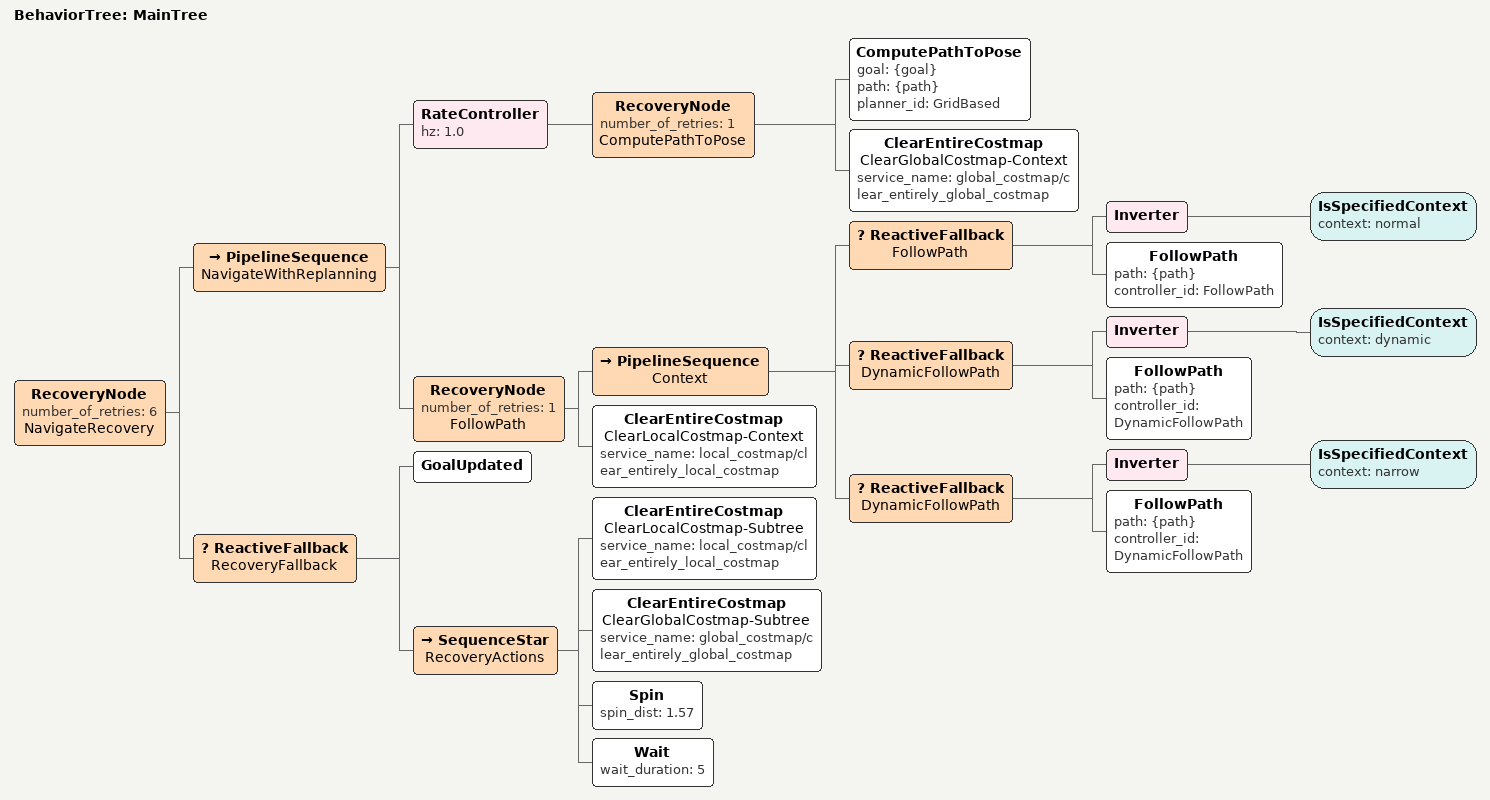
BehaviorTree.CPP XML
<!--
  This Behavior Tree replans the global path periodically at 1 Hz and it also has
  recovery actions.
-->
<root main_tree_to_execute="MainTree">
  <BehaviorTree ID="MainTree">
    <RecoveryNode number_of_retries="6" name="NavigateRecovery">
      <PipelineSequence name="NavigateWithReplanning">
        <RateController hz="1.0">
          <RecoveryNode number_of_retries="1" name="ComputePathToPose">
            <ComputePathToPose goal="{goal}" path="{path}" planner_id="GridBased"/>
            <ClearEntireCostmap name="ClearGlobalCostmap-Context" service_name="global_costmap/clear_entirely_global_costmap"/>
          </RecoveryNode>
        </RateController>
        <RecoveryNode number_of_retries="1" name="FollowPath">

          <PipelineSequence name="Context">
            <ReactiveFallback name="FollowPath">
              <Inverter>
                <IsSpecifiedContext context="normal"/>
              </Inverter>
              <FollowPath path="{path}" controller_id="FollowPath"/>
            </ReactiveFallback>

            <ReactiveFallback name="DynamicFollowPath">
              <Inverter>
                <IsSpecifiedContext context="dynamic"/>
              </Inverter>
              <FollowPath path="{path}" controller_id="DynamicFollowPath"/>
            </ReactiveFallback>

            <ReactiveFallback name="DynamicFollowPath">
              <Inverter>
                <IsSpecifiedContext context="narrow"/>
              </Inverter>
              <FollowPath path="{path}" controller_id="DynamicFollowPath"/>
            </ReactiveFallback>

          </PipelineSequence>

          <ClearEntireCostmap name="ClearLocalCostmap-Context" service_name="local_costmap/clear_entirely_local_costmap"/>
        </RecoveryNode>
      </PipelineSequence>
      <ReactiveFallback name="RecoveryFallback">
        <GoalUpdated/>
        <SequenceStar name="RecoveryActions">
          <ClearEntireCostmap name="ClearLocalCostmap-Subtree" service_name="local_costmap/clear_entirely_local_costmap"/>
          <ClearEntireCostmap name="ClearGlobalCostmap-Subtree" service_name="global_costmap/clear_entirely_global_costmap"/>
          <Spin spin_dist="1.57"/>
          <Wait wait_duration="5"/>
        </SequenceStar>
      </ReactiveFallback>
    </RecoveryNode>
  </BehaviorTree>
</root>
